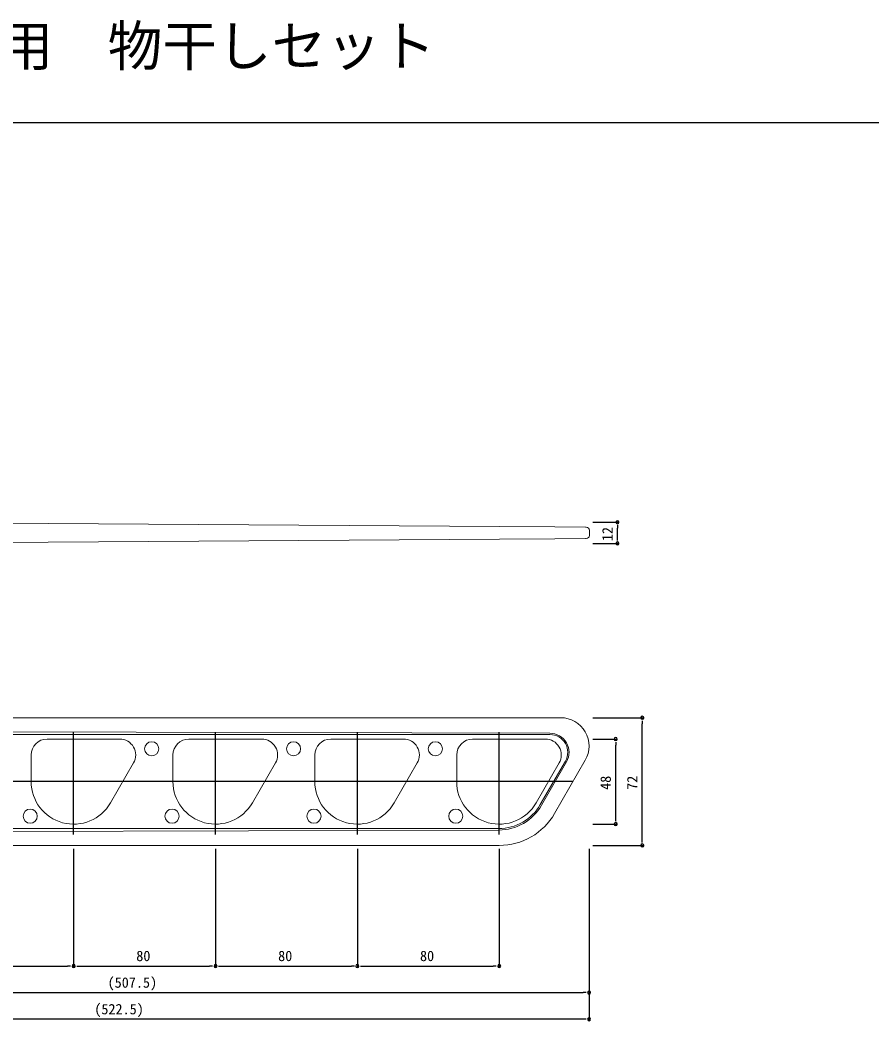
# Model space of a CAD drawing. Units: millimetres, scale not verified. Extents: x -693 to 693, y -1120 to 1122.
# Drawn here: x -283 to 198, y 557 to 1122 of the extents above; entities that cross this region are included whole.
import ezdxf
from ezdxf.enums import TextEntityAlignment as Align

# ---------------------------------------------------------------- set-up
doc = ezdxf.new("R2010")
doc.units = ezdxf.units.MM
doc.header["$LTSCALE"] = 4
for name, color, linetype in [('0-1_USER1', 3, 'Continuous'), ('0-3_YKK_12', 2, 'Continuous'), ('0-5_YKK_D', 6, 'Continuous'), ('0-6_YKK_ZWAK', 7, 'Continuous')]:
    doc.layers.add(name, color=color, linetype=linetype)
doc.layers.add('0-4_YKK_13', color=4, linetype='Continuous', lineweight=18)
doc.styles.add('ＭＳ ゴシック', font='')
doc.styles.get('ＭＳ ゴシック').set_extended_font_data('MS Gothic')

msp = doc.modelspace()

# ---------------------------------------------------------------- linework, layer by layer
at = {"layer": '0-3_YKK_12'}
for p, q in [((-252.349, 662.678), (-252.349, 720.278)), ((-172.349, 662.678), (-172.349, 720.278)), ((-92.349, 662.678), (-92.349, 720.278)), ((-12.349, 662.678), (-12.349, 720.278)), ((29.267, 692.478), (-375.452, 692.478))]:
    msp.add_line(p, q, dxfattribs=at)
at = {"layer": '0-4_YKK_13'}
for p, q in [((-362.674, 838.746), (-12.128, 836.299)), ((18.948, 836.082), (-12.128, 836.299)), ((18.948, 836.082), (36.676, 835.958)), ((38.462, 834.221), (38.513, 832.746)), ((38.513, 832.746), (38.462, 831.271)), ((-362.674, 826.746), (-12.128, 829.194)), ((18.948, 829.41), (-12.128, 829.194)), ((18.948, 829.41), (36.676, 829.534)), ((36.676, 829.534), (36.273, 829.531)), ((-372.676, 728.478), (22.339, 728.478)), ((16.276, 718.978), (-370.537, 718.978)), ((16.276, 719.743), (-362.849, 720.706)), ((-267.349, 716.478), (-226.368, 716.478)), ((-187.349, 716.478), (-146.368, 716.478)), ((-107.349, 716.478), (-66.368, 716.478)), ((-27.349, 716.478), (13.632, 716.478)), ((-276.349, 692.478), (-276.349, 707.478)), ((-196.349, 692.478), (-196.349, 707.478)), ((-116.349, 692.478), (-116.349, 707.478)), ((-36.349, 692.478), (-36.349, 707.478)), ((-218.574, 702.978), (-231.564, 680.478)), ((-138.574, 702.978), (-151.564, 680.478)), ((-58.574, 702.978), (-71.564, 680.478)), ((21.426, 702.978), (8.436, 680.478)), ((10.792, 679.478), (24.937, 703.978)), ((11.465, 679.089), (25.579, 703.607)), ((36.195, 704.478), (18.875, 674.478)), ((-368.227, 665.979), (-12.591, 665.978)), ((-362.849, 664.249), (-12.591, 665.139)), ((-12.302, 656.478), (-371.424, 656.478))]:
    msp.add_line(p, q, dxfattribs=at)
at = {"layer": '0-4_YKK_13', "color": 7}
msp.add_line((36.676, 835.958), (36.273, 835.961), dxfattribs=at)
at = {"layer": '0-4_YKK_13'}
for centre in [(-208.349, 710.978), (-128.349, 710.978), (-48.349, 710.978), (-276.849, 672.978), (-196.849, 672.978), (-116.849, 672.978), (-36.849, 672.978)]:
    msp.add_circle(centre, 4, dxfattribs=at)
for centre, radius, start, end in [((36.663, 834.158), 1.8, 2, 89.6), ((36.663, 831.334), 1.8, 270.4, 358), ((22.339, 712.478), 16, 330, 90), ((16.276, 708.978), 10, 330, 90), ((-267.349, 707.478), 9, 90, 180), ((-226.368, 707.478), 9, 330, 90), ((-187.349, 707.478), 9, 90, 180), ((-146.368, 707.478), 9, 330, 90), ((-107.349, 707.478), 9, 90, 180), ((-66.368, 707.478), 9, 330, 90), ((-27.349, 707.478), 9, 90, 180), ((13.632, 707.478), 9, 330, 90), ((-252.349, 692.478), 24, 180, 330), ((-172.349, 692.478), 24, 180, 330), ((-92.349, 692.478), 24, 180, 330), ((-12.349, 692.478), 24, 180, 330), ((-12.591, 692.978), 27, 270, 330), ((-12.302, 692.478), 36, 270, 330)]:
    msp.add_arc(centre, radius, start, end, dxfattribs=at)
for centre, major_axis, start_param, end_param in [((16.249, 708.978), (-10.766, 0), 2.619263, 4.7098479), ((-12.662, 692.978), (-27.839, 0), 1.5733374, 2.619263)]:
    msp.add_ellipse(centre, major_axis=major_axis, ratio=0.999997, start_param=start_param, end_param=end_param, dxfattribs=at)
at = {"layer": '0-5_YKK_D'}
for p, q in [((40.339, 838.746), (55.339, 838.746)), ((54.339, 837.046), (54.339, 835.346)), ((54.339, 830.146), (54.339, 835.346)), ((54.339, 828.446), (54.339, 830.146)), ((40.339, 826.746), (55.339, 826.746)), ((40.339, 728.478), (69.339, 728.478)), ((68.339, 726.778), (68.339, 725.078)), ((68.339, 659.878), (68.339, 725.078)), ((40.339, 716.478), (54.339, 716.478)), ((53.339, 714.778), (53.339, 713.078)), ((53.339, 671.878), (53.339, 713.078)), ((53.339, 670.178), (53.339, 671.878)), ((40.339, 668.478), (54.339, 668.478)), ((40.339, 656.478), (69.339, 656.478)), ((68.339, 658.178), (68.339, 659.878)), ((-252.349, 654.478), (-252.349, 587.478)), ((-252.349, 654.478), (-252.349, 587.478)), ((-172.349, 654.478), (-172.349, 587.478)), ((-172.349, 654.478), (-172.349, 587.478)), ((-92.349, 654.478), (-92.349, 587.478)), ((-92.349, 654.478), (-92.349, 587.478)), ((-12.349, 654.478), (-12.349, 587.478)), ((38.339, 654.478), (38.339, 572.478)), ((38.339, 653.478), (38.339, 557.478)), ((-328.949, 588.478), (-255.749, 588.478)), ((-254.049, 588.478), (-255.749, 588.478)), ((-250.649, 588.478), (-248.949, 588.478)), ((-248.949, 588.478), (-175.749, 588.478)), ((-174.049, 588.478), (-175.749, 588.478)), ((-170.649, 588.478), (-168.949, 588.478)), ((-168.949, 588.478), (-95.749, 588.478)), ((-94.049, 588.478), (-95.749, 588.478)), ((-90.649, 588.478), (-88.949, 588.478)), ((-88.949, 588.478), (-15.749, 588.478)), ((-14.049, 588.478), (-15.749, 588.478)), ((-465.949, 573.478), (34.939, 573.478)), ((36.639, 573.478), (34.939, 573.478)), ((34.939, 558.478), (-480.949, 558.478)), ((36.639, 558.478), (34.939, 558.478))]:
    msp.add_line(p, q, dxfattribs=at)
for centre, start, end in [((54.339, 838.746), 90, 270), ((54.339, 838.746), 270, 90), ((54.339, 826.746), 90, 270), ((54.339, 826.746), 270, 90), ((68.339, 728.478), 90, 270), ((68.339, 728.478), 270, 90), ((53.339, 716.478), 90, 270), ((53.339, 716.478), 270, 90), ((53.339, 668.478), 90, 270), ((53.339, 668.478), 270, 90), ((68.339, 656.478), 90, 270), ((68.339, 656.478), 270, 90), ((-252.349, 588.478), 0, 180), ((-252.349, 588.478), 0, 180), ((-252.349, 588.478), 180, 0), ((-252.349, 588.478), 180, 0), ((-172.349, 588.478), 0, 180), ((-172.349, 588.478), 0, 180), ((-172.349, 588.478), 180, 0), ((-172.349, 588.478), 180, 0), ((-92.349, 588.478), 0, 180), ((-92.349, 588.478), 0, 180), ((-92.349, 588.478), 180, 0), ((-92.349, 588.478), 180, 0), ((-12.349, 588.478), 0, 180), ((-12.349, 588.478), 180, 0), ((38.339, 573.478), 0, 180), ((38.339, 573.478), 180, 0), ((38.339, 558.478), 0, 180), ((38.339, 558.478), 180, 0)]:
    msp.add_arc(centre, 0.85, start, end, dxfattribs=at)
at = {"layer": '0-6_YKK_ZWAK'}
msp.add_line((-693, 1064.1), (693, 1064.1), dxfattribs=at)

# ---------------------------------------------------------------- texts
at = {"layer": '0-1_USER1', "style": 'ＭＳ ゴシック'}
msp.add_text('テラス屋根・バルコニー屋根用  物干しセット', height=22.58, dxfattribs=at).set_placement((-695.053, 1089.3), align=Align.BOTTOM_LEFT)
at = {"layer": '0-5_YKK_D', "style": 'ＭＳ ゴシック'}
for s, p in [('12', (53.339, 828.053)), ('48', (52.339, 687.784)), ('72', (67.339, 687.784))]:
    msp.add_text(s, height=5.865, rotation=90, dxfattribs=at).set_placement(p, align=Align.BOTTOM_LEFT)
for s, p in [('80', (-217.042, 589.478)), ('80', (-137.042, 589.478)), ('80', (-57.042, 589.478)), ('(507.5)', (-233.212, 574.478)), ('(522.5)', (-240.712, 559.478))]:
    msp.add_text(s, height=5.865, dxfattribs=at).set_placement(p, align=Align.BOTTOM_LEFT)

doc.saveas('drawing.dxf')
